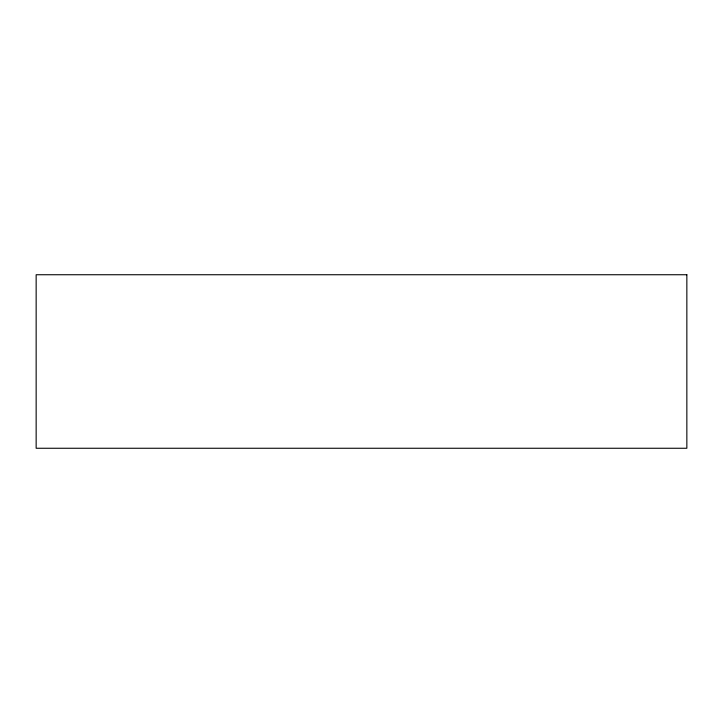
<?xml version="1.0" encoding="UTF-8"?>
<svg xmlns="http://www.w3.org/2000/svg" width="723" height="723" viewBox="0 0 723 723"><rect width="100%" height="100%" fill="white"/><g stroke="black" fill="none" stroke-linecap="round" stroke-linejoin="round"><path stroke-width="1.08" d="M686.85 274.74L36.15 274.74L36.15 448.26L686.85 448.26L686.85 274.74"/></g></svg>
